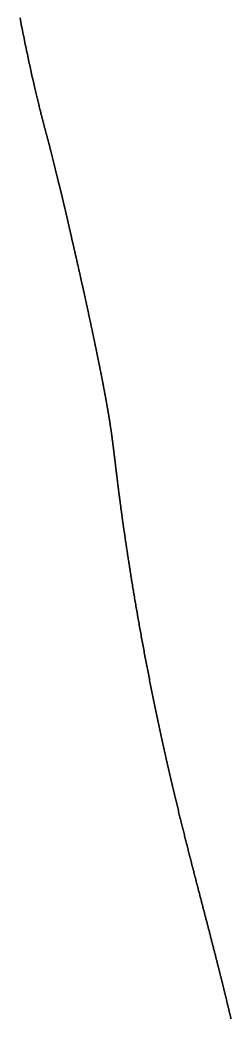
# Model space of a CAD drawing. Header units: inches. Extents: x 130170 to 284068, y 377793 to 804530.
# Drawn here: x 253578.4 to 253593.3, y 738624.7 to 738695.2 of the extents above; entities that cross this region are included whole.
import ezdxf

# ---------------------------------------------------------------- set-up
doc = ezdxf.new("R2010")
doc.units = ezdxf.units.IN
doc.header["$MEASUREMENT"] = 0
doc.layers.add('muni_il', color=7, linetype='Continuous')

msp = doc.modelspace()

# ---------------------------------------------------------------- linework, layer by layer
at = {"layer": 'muni_il'}
for points in [[(253578.412, 738695.325), (253578.441, 738695.175), (253578.47, 738695.027), (253578.499, 738694.879), (253578.528, 738694.731), (253578.557, 738694.585), (253578.586, 738694.439), (253578.615, 738694.295), (253578.644, 738694.151), (253578.673, 738694.008), (253578.701, 738693.865), (253578.73, 738693.724), (253578.759, 738693.584), (253578.787, 738693.445), (253578.816, 738693.307), (253578.844, 738693.17), (253578.872, 738693.034), (253578.901, 738692.9), (253578.929, 738692.766), (253578.957, 738692.634), (253578.985, 738692.503), (253579.012, 738692.373), (253579.04, 738692.244), (253579.067, 738692.117), (253579.095, 738691.991), (253579.122, 738691.866), (253579.149, 738691.743), (253579.176, 738691.621), (253579.202, 738691.5), (253579.229, 738691.381), (253579.255, 738691.263), (253579.281, 738691.147), (253579.307, 738691.032), (253579.333, 738690.918), (253579.358, 738690.806), (253579.383, 738690.696), (253579.408, 738690.587), (253579.433, 738690.48), (253579.457, 738690.374), (253579.482, 738690.269), (253579.506, 738690.167), (253579.53, 738690.065), (253579.553, 738689.966), (253579.576, 738689.867), (253579.599, 738689.771), (253579.622, 738689.676), (253579.644, 738689.582), (253579.666, 738689.491), (253579.688, 738689.4), (253579.71, 738689.312), (253579.731, 738689.224), (253579.752, 738689.139), (253579.772, 738689.055), (253579.793, 738688.972), (253579.813, 738688.892), (253579.832, 738688.812), (253579.852, 738688.734), (253579.871, 738688.658), (253579.89, 738688.583), (253579.908, 738688.51), (253579.926, 738688.438), (253579.944, 738688.368), (253579.962, 738688.299), (253579.979, 738688.232), (253579.996, 738688.166), (253580.013, 738688.101), (253580.029, 738688.038), (253580.045, 738687.976), (253580.061, 738687.915), (253580.076, 738687.856), (253580.091, 738687.798), (253580.106, 738687.741), (253580.121, 738687.686), (253580.135, 738687.632), (253580.149, 738687.579), (253580.163, 738687.527), (253580.176, 738687.476), (253580.189, 738687.426), (253580.202, 738687.378), (253580.215, 738687.33), (253580.227, 738687.284), (253580.24, 738687.238), (253580.252, 738687.193), (253580.263, 738687.149), (253580.275, 738687.107), (253580.286, 738687.065), (253580.297, 738687.023), (253580.308, 738686.983), (253580.319, 738686.943), (253580.329, 738686.904), (253580.34, 738686.865), (253580.35, 738686.827), (253580.36, 738686.79), (253580.37, 738686.753), (253580.379, 738686.717), (253580.389, 738686.681), (253580.398, 738686.645), (253580.408, 738686.61), (253580.417, 738686.575), (253580.426, 738686.541), (253580.435, 738686.507), (253580.444, 738686.473), (253580.453, 738686.439), (253580.462, 738686.405), (253580.471, 738686.371), (253580.48, 738686.338), (253580.488, 738686.304), (253580.497, 738686.27), (253580.506, 738686.237), (253580.514, 738686.203), (253580.523, 738686.169), (253580.532, 738686.135), (253580.541, 738686.101), (253580.549, 738686.066), (253580.558, 738686.031), (253580.567, 738685.996), (253580.576, 738685.96), (253580.585, 738685.925), (253580.594, 738685.888), (253580.604, 738685.852), (253580.613, 738685.814), (253580.622, 738685.777), (253580.632, 738685.739), (253580.641, 738685.7), (253580.651, 738685.661), (253580.661, 738685.621), (253580.671, 738685.58), (253580.681, 738685.54), (253580.691, 738685.498), (253580.702, 738685.456), (253580.712, 738685.413), (253580.723, 738685.37), (253580.734, 738685.326), (253580.745, 738685.281), (253580.756, 738685.236), (253580.767, 738685.19), (253580.778, 738685.143), (253580.79, 738685.096), (253580.801, 738685.048), (253580.813, 738685), (253580.825, 738684.952), (253580.837, 738684.903), (253580.849, 738684.854), (253580.861, 738684.804), (253580.873, 738684.754), (253580.886, 738684.704), (253580.898, 738684.653), (253580.91, 738684.603), (253580.923, 738684.553), (253580.935, 738684.503), (253580.947, 738684.453), (253580.959, 738684.404), (253580.971, 738684.355), (253580.983, 738684.307), (253580.994, 738684.26), (253581.005, 738684.214), (253581.017, 738684.169), (253581.027, 738684.126), (253581.037, 738684.084), (253581.047, 738684.045), (253581.056, 738684.007), (253581.065, 738683.973), (253581.29, 738683.08), (253581.319, 738682.96), (253581.333, 738682.901), (253581.347, 738682.842), (253581.361, 738682.783), (253581.374, 738682.724), (253581.389, 738682.664), (253581.402, 738682.604), (253581.417, 738682.544), (253581.431, 738682.483), (253581.445, 738682.422), (253581.459, 738682.361), (253581.474, 738682.299), (253581.489, 738682.236), (253581.503, 738682.173), (253581.518, 738682.109), (253581.533, 738682.045), (253581.548, 738681.981), (253581.563, 738681.916), (253581.578, 738681.85), (253581.593, 738681.784), (253581.608, 738681.718), (253581.624, 738681.651), (253581.639, 738681.584), (253581.655, 738681.516), (253581.67, 738681.449), (253581.686, 738681.381), (253581.702, 738681.312), (253581.717, 738681.244), (253581.733, 738681.176), (253581.749, 738681.107), (253581.765, 738681.038), (253581.78, 738680.969), (253581.796, 738680.9), (253581.812, 738680.831), (253581.828, 738680.762), (253581.844, 738680.694), (253581.859, 738680.625), (253581.875, 738680.556), (253581.891, 738680.487), (253581.906, 738680.419), (253581.922, 738680.35), (253581.938, 738680.282), (253581.953, 738680.214), (253581.969, 738680.146), (253581.984, 738680.078), (253582, 738680.011), (253582.015, 738679.944), (253582.03, 738679.877), (253582.046, 738679.81), (253582.061, 738679.743), (253582.076, 738679.677), (253582.091, 738679.611), (253582.106, 738679.545), (253582.121, 738679.479), (253582.136, 738679.414), (253582.151, 738679.349), (253582.165, 738679.285), (253582.18, 738679.22), (253582.195, 738679.156), (253582.209, 738679.092), (253582.224, 738679.029), (253582.238, 738678.965), (253582.252, 738678.902), (253582.267, 738678.84), (253582.281, 738678.777), (253582.295, 738678.715), (253582.309, 738678.653), (253582.323, 738678.591), (253582.337, 738678.53), (253582.351, 738678.469), (253582.365, 738678.408), (253582.379, 738678.347), (253582.392, 738678.287), (253582.406, 738678.226), (253582.419, 738678.166), (253582.433, 738678.107), (253582.446, 738678.047), (253582.46, 738677.988), (253582.473, 738677.928), (253582.487, 738677.87), (253582.5, 738677.811), (253582.513, 738677.752), (253582.526, 738677.694), (253582.539, 738677.636), (253582.552, 738677.578), (253582.565, 738677.52), (253582.578, 738677.462), (253582.591, 738677.404), (253582.604, 738677.347), (253582.617, 738677.29), (253582.63, 738677.233), (253582.643, 738677.176), (253582.655, 738677.119), (253582.668, 738677.062), (253582.681, 738677.006), (253582.693, 738676.949), (253582.706, 738676.893), (253582.719, 738676.837), (253582.731, 738676.781), (253582.743, 738676.724), (253582.756, 738676.669), (253582.768, 738676.613), (253582.781, 738676.557), (253582.793, 738676.502), (253582.805, 738676.446), (253582.818, 738676.391), (253582.83, 738676.336), (253582.842, 738676.28), (253582.854, 738676.225), (253582.866, 738676.17), (253582.879, 738676.116), (253582.891, 738676.061), (253582.903, 738676.006), (253582.915, 738675.951), (253582.927, 738675.897), (253582.939, 738675.842), (253582.951, 738675.788), (253582.963, 738675.734), (253582.974, 738675.68), (253582.986, 738675.626), (253582.998, 738675.571), (253583.01, 738675.518), (253583.022, 738675.464), (253583.033, 738675.41), (253583.045, 738675.356), (253583.057, 738675.303), (253583.069, 738675.249), (253583.08, 738675.196), (253583.092, 738675.143), (253583.103, 738675.089), (253583.115, 738675.036), (253583.126, 738674.983), (253583.138, 738674.93), (253583.149, 738674.877), (253583.161, 738674.825), (253583.172, 738674.772), (253583.184, 738674.719), (253583.195, 738674.667), (253583.206, 738674.615), (253583.218, 738674.562), (253583.229, 738674.51), (253583.24, 738674.458), (253583.251, 738674.406), (253583.262, 738674.354), (253583.273, 738674.303), (253583.285, 738674.251), (253583.296, 738674.199), (253583.306, 738674.148), (253583.317, 738674.096), (253583.328, 738674.045), (253583.339, 738673.994), (253583.35, 738673.943), (253583.361, 738673.892), (253583.372, 738673.841), (253583.383, 738673.791), (253583.394, 738673.74), (253583.404, 738673.69), (253583.415, 738673.639), (253583.426, 738673.589), (253583.436, 738673.539), (253583.447, 738673.489), (253583.458, 738673.439), (253583.468, 738673.389), (253583.479, 738673.339), (253583.489, 738673.29), (253583.5, 738673.24), (253583.51, 738673.191), (253583.52, 738673.142), (253583.531, 738673.092), (253583.541, 738673.044), (253583.551, 738672.995), (253583.561, 738672.946), (253583.572, 738672.897), (253583.582, 738672.849), (253583.592, 738672.8), (253583.602, 738672.752), (253583.612, 738672.704), (253583.622, 738672.656), (253583.632, 738672.608), (253583.642, 738672.56), (253583.652, 738672.512), (253583.662, 738672.465), (253583.672, 738672.417), (253583.682, 738672.37), (253583.691, 738672.323), (253583.701, 738672.276), (253583.711, 738672.229), (253583.721, 738672.182), (253583.73, 738672.135), (253583.74, 738672.089), (253583.749, 738672.042), (253583.759, 738671.996), (253583.769, 738671.95), (253583.778, 738671.903), (253583.787, 738671.857), (253583.797, 738671.811), (253583.806, 738671.766), (253583.816, 738671.72), (253583.825, 738671.674), (253583.834, 738671.629), (253583.843, 738671.584), (253583.853, 738671.539), (253583.862, 738671.494), (253583.871, 738671.449), (253583.88, 738671.404), (253583.889, 738671.359), (253583.898, 738671.315), (253583.907, 738671.27), (253583.916, 738671.226), (253583.925, 738671.182), (253583.934, 738671.138), (253583.943, 738671.094), (253583.952, 738671.05), (253583.96, 738671.006), (253583.969, 738670.963), (253583.978, 738670.919), (253583.987, 738670.876), (253583.995, 738670.832), (253584.004, 738670.789), (253584.013, 738670.746), (253584.021, 738670.704), (253584.03, 738670.661), (253584.038, 738670.618), (253584.047, 738670.576), (253584.055, 738670.533), (253584.063, 738670.491), (253584.072, 738670.449), (253584.08, 738670.407), (253584.088, 738670.365), (253584.097, 738670.323), (253584.105, 738670.281), (253584.113, 738670.24), (253584.121, 738670.198), (253584.129, 738670.157), (253584.137, 738670.116), (253584.145, 738670.075), (253584.153, 738670.034), (253584.161, 738669.993), (253584.169, 738669.953), (253584.177, 738669.912), (253584.185, 738669.872), (253584.193, 738669.831), (253584.201, 738669.791), (253584.209, 738669.751), (253584.216, 738669.711), (253584.224, 738669.671), (253584.232, 738669.631), (253584.239, 738669.592), (253584.247, 738669.552), (253584.255, 738669.513), (253584.262, 738669.474), (253584.27, 738669.435), (253584.277, 738669.396), (253584.285, 738669.357), (253584.292, 738669.318), (253584.299, 738669.279), (253584.307, 738669.241), (253584.314, 738669.203), (253584.321, 738669.164), (253584.328, 738669.126), (253584.336, 738669.088), (253584.343, 738669.05), (253584.35, 738669.012), (253584.357, 738668.975), (253584.364, 738668.937), (253584.371, 738668.9), (253584.378, 738668.862), (253584.385, 738668.825), (253584.392, 738668.788), (253584.399, 738668.751), (253584.406, 738668.714), (253584.412, 738668.678), (253584.419, 738668.641), (253584.426, 738668.604), (253584.433, 738668.568), (253584.439, 738668.532), (253584.446, 738668.496), (253584.453, 738668.459), (253584.459, 738668.424), (253584.466, 738668.388), (253584.472, 738668.352), (253584.479, 738668.316), (253584.485, 738668.281), (253584.492, 738668.245), (253584.498, 738668.21), (253584.504, 738668.175), (253584.51, 738668.14), (253584.517, 738668.105), (253584.523, 738668.07), (253584.529, 738668.035), (253584.535, 738668), (253584.542, 738667.966), (253584.548, 738667.931), (253584.554, 738667.897), (253584.56, 738667.862), (253584.566, 738667.828), (253584.572, 738667.794), (253584.578, 738667.76), (253584.583, 738667.726), (253584.589, 738667.692), (253584.595, 738667.658), (253584.601, 738667.624), (253584.607, 738667.591), (253584.613, 738667.557), (253584.618, 738667.523), (253584.624, 738667.49), (253584.63, 738667.457), (253584.635, 738667.423), (253584.641, 738667.39), (253584.646, 738667.357), (253584.652, 738667.324), (253584.657, 738667.291), (253584.663, 738667.258), (253584.668, 738667.225), (253584.674, 738667.192), (253584.679, 738667.159), (253584.685, 738667.126), (253584.69, 738667.093), (253584.695, 738667.06), (253584.701, 738667.028), (253584.706, 738666.995), (253584.711, 738666.962), (253584.716, 738666.93), (253584.722, 738666.897), (253584.727, 738666.864), (253584.732, 738666.832), (253584.737, 738666.799), (253584.742, 738666.767), (253584.747, 738666.734), (253584.752, 738666.701), (253584.757, 738666.669), (253584.762, 738666.636), (253584.767, 738666.604), (253584.772, 738666.571), (253584.777, 738666.538), (253584.782, 738666.506), (253584.787, 738666.473), (253584.792, 738666.441), (253584.797, 738666.408), (253584.801, 738666.375), (253584.806, 738666.342), (253584.811, 738666.309), (253584.816, 738666.277), (253584.821, 738666.244), (253584.826, 738666.211), (253584.83, 738666.177), (253584.835, 738666.144), (253584.84, 738666.111), (253584.845, 738666.078), (253584.849, 738666.044), (253584.854, 738666.011), (253584.859, 738665.977), (253584.863, 738665.944), (253584.868, 738665.91), (253584.873, 738665.876), (253584.877, 738665.842), (253584.882, 738665.808), (253584.887, 738665.774), (253584.891, 738665.739), (253584.896, 738665.705), (253584.901, 738665.67), (253584.905, 738665.635), (253584.91, 738665.6), (253584.915, 738665.565), (253584.919, 738665.53), (253584.924, 738665.495), (253584.929, 738665.459), (253584.933, 738665.423), (253584.938, 738665.387), (253584.943, 738665.351), (253584.947, 738665.315), (253584.952, 738665.278), (253584.957, 738665.241), (253584.962, 738665.205), (253584.966, 738665.167), (253584.971, 738665.13), (253584.976, 738665.092), (253584.981, 738665.054), (253584.985, 738665.016), (253584.99, 738664.978), (253584.995, 738664.939), (253585, 738664.9), (253585.005, 738664.861), (253585.01, 738664.822), (253585.014, 738664.782), (253585.02, 738664.742), (253585.024, 738664.702), (253585.029, 738664.661), (253585.035, 738664.62), (253585.04, 738664.579), (253585.045, 738664.538), (253585.05, 738664.496), (253585.055, 738664.454), (253585.06, 738664.411), (253585.065, 738664.368), (253585.07, 738664.325), (253585.076, 738664.282), (253585.081, 738664.238), (253585.086, 738664.193), (253585.092, 738664.149), (253585.097, 738664.104), (253585.103, 738664.058), (253585.108, 738664.013), (253585.114, 738663.966), (253585.12, 738663.92), (253585.125, 738663.873), (253585.131, 738663.825), (253585.137, 738663.778), (253585.143, 738663.73), (253585.148, 738663.681), (253585.154, 738663.632), (253585.16, 738663.582), (253585.166, 738663.532), (253585.172, 738663.482), (253585.179, 738663.431), (253585.185, 738663.38), (253585.191, 738663.328), (253585.197, 738663.276), (253585.204, 738663.223), (253585.21, 738663.17), (253585.217, 738663.116), (253585.224, 738663.062), (253585.23, 738663.007), (253585.237, 738662.952), (253585.244, 738662.897), (253585.251, 738662.84), (253585.258, 738662.784), (253585.265, 738662.727), (253585.272, 738662.669), (253585.279, 738662.611), (253585.286, 738662.552), (253585.294, 738662.493), (253585.301, 738662.433), (253585.309, 738662.372), (253585.317, 738662.312), (253585.324, 738662.25), (253585.332, 738662.188), (253585.34, 738662.126), (253585.348, 738662.062), (253585.356, 738661.999), (253585.364, 738661.934), (253585.372, 738661.87), (253585.381, 738661.804), (253585.389, 738661.739), (253585.398, 738661.672), (253585.406, 738661.605), (253585.415, 738661.537), (253585.424, 738661.469), (253585.433, 738661.4), (253585.442, 738661.331), (253585.451, 738661.261), (253585.46, 738661.19), (253585.47, 738661.119), (253585.479, 738661.048), (253585.489, 738660.975), (253585.499, 738660.902), (253585.508, 738660.829), (253585.518, 738660.755), (253585.528, 738660.68), (253585.538, 738660.605), (253585.549, 738660.529), (253585.559, 738660.453), (253585.569, 738660.376), (253585.58, 738660.298), (253585.591, 738660.22), (253585.601, 738660.141), (253585.612, 738660.061), (253585.623, 738659.981), (253585.635, 738659.901), (253585.646, 738659.82), (253585.657, 738659.738), (253585.669, 738659.656), (253585.68, 738659.573), (253585.692, 738659.489), (253585.704, 738659.405), (253585.716, 738659.32), (253585.728, 738659.235), (253585.74, 738659.149), (253585.753, 738659.063), (253585.765, 738658.976), (253585.778, 738658.888), (253585.791, 738658.8), (253585.803, 738658.712), (253585.816, 738658.622), (253585.829, 738658.533), (253585.843, 738658.442), (253585.856, 738658.351), (253585.87, 738658.26), (253585.883, 738658.168), (253585.897, 738658.075), (253585.911, 738657.982), (253585.925, 738657.889), (253585.939, 738657.795), (253585.953, 738657.7), (253585.968, 738657.605), (253585.982, 738657.509), (253585.997, 738657.413), (253586.011, 738657.316), (253586.026, 738657.219), (253586.041, 738657.121), (253586.057, 738657.023), (253586.072, 738656.925), (253586.087, 738656.825), (253586.103, 738656.726), (253586.118, 738656.626), (253586.134, 738656.525), (253586.15, 738656.424), (253586.166, 738656.323), (253586.182, 738656.221), (253586.198, 738656.119), (253586.215, 738656.016), (253586.231, 738655.913), (253586.248, 738655.809), (253586.265, 738655.705), (253586.281, 738655.601), (253586.298, 738655.496), (253586.315, 738655.391), (253586.333, 738655.285), (253586.35, 738655.179), (253586.368, 738655.073), (253586.385, 738654.966), (253586.403, 738654.859), (253586.421, 738654.752), (253586.439, 738654.644), (253586.457, 738654.536), (253586.475, 738654.427), (253586.493, 738654.319), (253586.511, 738654.21), (253586.53, 738654.1), (253586.548, 738653.99), (253586.567, 738653.881), (253586.586, 738653.77), (253586.605, 738653.66), (253586.624, 738653.549), (253586.643, 738653.438), (253586.662, 738653.327), (253586.682, 738653.215), (253586.701, 738653.103), (253586.721, 738652.991), (253586.74, 738652.879), (253586.76, 738652.767), (253586.78, 738652.654), (253586.8, 738652.541), (253586.82, 738652.428), (253586.84, 738652.315), (253586.86, 738652.202), (253586.881, 738652.088), (253586.901, 738651.974), (253586.922, 738651.86), (253586.942, 738651.747), (253586.963, 738651.632), (253586.984, 738651.518), (253587.004, 738651.404), (253587.026, 738651.289), (253587.047, 738651.175), (253587.068, 738651.06), (253587.089, 738650.945), (253587.11, 738650.83), (253587.131, 738650.715), (253587.153, 738650.6), (253587.174, 738650.485), (253587.196, 738650.37), (253587.218, 738650.255), (253587.239, 738650.14), (253587.261, 738650.025), (253587.283, 738649.91), (253587.305, 738649.795), (253587.327, 738649.679), (253587.349, 738649.564), (253587.371, 738649.449), (253587.393, 738649.334), (253587.415, 738649.218), (253587.438, 738649.103), (253587.46, 738648.988), (253587.482, 738648.873), (253587.505, 738648.758), (253587.527, 738648.644), (253587.55, 738648.529), (253587.572, 738648.414), (253587.595, 738648.299), (253587.618, 738648.185), (253587.641, 738648.07), (253587.664, 738647.956), (253587.686, 738647.841), (253587.709, 738647.727), (253587.732, 738647.613), (253587.755, 738647.499), (253587.778, 738647.386), (253587.801, 738647.272), (253587.824, 738647.158), (253587.847, 738647.045), (253587.871, 738646.932), (253587.894, 738646.819), (253587.917, 738646.706), (253587.94, 738646.593), (253587.963, 738646.481), (253587.987, 738646.368), (253588.01, 738646.256), (253588.033, 738646.144), (253588.057, 738646.032), (253588.08, 738645.921), (253588.104, 738645.809), (253588.127, 738645.698), (253588.15, 738645.587), (253588.174, 738645.477), (253588.197, 738645.366), (253588.221, 738645.256), (253588.244, 738645.146), (253588.268, 738645.036), (253588.291, 738644.926), (253588.315, 738644.817), (253588.338, 738644.708), (253588.362, 738644.599), (253588.385, 738644.49), (253588.409, 738644.382), (253588.433, 738644.274), (253588.456, 738644.166), (253588.48, 738644.059), (253588.503, 738643.952), (253588.527, 738643.845), (253588.55, 738643.738), (253588.574, 738643.631), (253588.597, 738643.525), (253588.621, 738643.419), (253588.644, 738643.314), (253588.668, 738643.208), (253588.691, 738643.103), (253588.715, 738642.999), (253588.739, 738642.894), (253588.762, 738642.79), (253588.785, 738642.686), (253588.809, 738642.583), (253588.832, 738642.48), (253588.856, 738642.377), (253588.879, 738642.274), (253588.903, 738642.172), (253588.926, 738642.07), (253588.949, 738641.968), (253588.973, 738641.866), (253588.996, 738641.765), (253589.019, 738641.665), (253589.043, 738641.564), (253589.066, 738641.464), (253589.089, 738641.364), (253589.112, 738641.264), (253589.135, 738641.165), (253589.159, 738641.066), (253589.182, 738640.968), (253589.205, 738640.869), (253589.228, 738640.771), (253589.251, 738640.674), (253589.274, 738640.576), (253589.297, 738640.479), (253589.32, 738640.382), (253589.343, 738640.286), (253589.366, 738640.19), (253589.389, 738640.094), (253589.412, 738639.999), (253589.435, 738639.903), (253589.457, 738639.808), (253589.48, 738639.714), (253589.503, 738639.62), (253589.526, 738639.526), (253589.548, 738639.432), (253589.571, 738639.339), (253589.593, 738639.246), (253589.616, 738639.153), (253589.639, 738639.06), (253589.661, 738638.968), (253589.684, 738638.876), (253589.706, 738638.785), (253589.728, 738638.693), (253589.751, 738638.603), (253589.773, 738638.512), (253589.795, 738638.421), (253589.817, 738638.331), (253589.84, 738638.241), (253589.862, 738638.152), (253589.884, 738638.063), (253589.906, 738637.974), (253589.928, 738637.885), (253589.95, 738637.797), (253589.972, 738637.709), (253589.994, 738637.621), (253590.016, 738637.533), (253590.038, 738637.446), (253590.059, 738637.359), (253590.081, 738637.272), (253590.103, 738637.186), (253590.125, 738637.1), (253590.146, 738637.014), (253590.168, 738636.928), (253590.189, 738636.843), (253590.211, 738636.758), (253590.232, 738636.673), (253590.254, 738636.588), (253590.275, 738636.504), (253590.297, 738636.42), (253590.318, 738636.336), (253590.339, 738636.252), (253590.36, 738636.169), (253590.382, 738636.086), (253590.403, 738636.003), (253590.424, 738635.92), (253590.445, 738635.838), (253590.466, 738635.756), (253590.487, 738635.674), (253590.508, 738635.592), (253590.529, 738635.51), (253590.549, 738635.429), (253590.57, 738635.348), (253590.591, 738635.267), (253590.612, 738635.187), (253590.632, 738635.106), (253590.653, 738635.026), (253590.674, 738634.946), (253590.694, 738634.867), (253590.715, 738634.787), (253590.735, 738634.708), (253590.755, 738634.629), (253590.776, 738634.55), (253590.796, 738634.471), (253590.816, 738634.393), (253590.837, 738634.315), (253590.857, 738634.237), (253590.877, 738634.159), (253590.897, 738634.081), (253590.917, 738634.004), (253590.937, 738633.926), (253590.957, 738633.849), (253590.977, 738633.772), (253590.997, 738633.695), (253591.017, 738633.619), (253591.037, 738633.543), (253591.056, 738633.467), (253591.076, 738633.39), (253591.096, 738633.315), (253591.115, 738633.239), (253591.135, 738633.164), (253591.155, 738633.088), (253591.174, 738633.013), (253591.194, 738632.938), (253591.213, 738632.864), (253591.232, 738632.789), (253591.252, 738632.715), (253591.271, 738632.64), (253591.29, 738632.566), (253591.309, 738632.492), (253591.329, 738632.419), (253591.348, 738632.345), (253591.367, 738632.272), (253591.386, 738632.198), (253591.405, 738632.125), (253591.424, 738632.052), (253591.443, 738631.979), (253591.462, 738631.907), (253591.48, 738631.834), (253591.499, 738631.762), (253591.518, 738631.69), (253591.536, 738631.617), (253591.555, 738631.545), (253591.574, 738631.474), (253591.592, 738631.402), (253591.611, 738631.331), (253591.629, 738631.259), (253591.648, 738631.188), (253591.666, 738631.117), (253591.684, 738631.046), (253591.703, 738630.975), (253591.721, 738630.905), (253591.739, 738630.834), (253591.757, 738630.764), (253591.775, 738630.694), (253591.794, 738630.624), (253591.811, 738630.554), (253591.829, 738630.484), (253591.848, 738630.414), (253591.865, 738630.345), (253591.883, 738630.275), (253591.901, 738630.206), (253591.919, 738630.137), (253591.937, 738630.068), (253591.954, 738629.999), (253591.972, 738629.93), (253591.99, 738629.861), (253592.007, 738629.793), (253592.025, 738629.724), (253592.042, 738629.656), (253592.06, 738629.588), (253592.077, 738629.52), (253592.094, 738629.452), (253592.112, 738629.384), (253592.129, 738629.316), (253592.146, 738629.249), (253592.163, 738629.181), (253592.18, 738629.114), (253592.197, 738629.047), (253592.215, 738628.98), (253592.231, 738628.913), (253592.248, 738628.846), (253592.265, 738628.779), (253592.282, 738628.712), (253592.299, 738628.646), (253592.316, 738628.579), (253592.333, 738628.513), (253592.349, 738628.447), (253592.366, 738628.381), (253592.383, 738628.315), (253592.399, 738628.249), (253592.416, 738628.183), (253592.432, 738628.117), (253592.449, 738628.052), (253592.465, 738627.986), (253592.481, 738627.921), (253592.498, 738627.856), (253592.514, 738627.791), (253592.53, 738627.726), (253592.547, 738627.661), (253592.563, 738627.596), (253592.579, 738627.531), (253592.595, 738627.466), (253592.611, 738627.402), (253592.627, 738627.337), (253592.643, 738627.273), (253592.659, 738627.208), (253592.675, 738627.144), (253592.691, 738627.08), (253592.706, 738627.016), (253592.722, 738626.952), (253592.738, 738626.888), (253592.754, 738626.824), (253592.769, 738626.76), (253592.785, 738626.697), (253592.8, 738626.633), (253592.816, 738626.57), (253592.832, 738626.506), (253592.847, 738626.443), (253592.862, 738626.38), (253592.878, 738626.316), (253592.893, 738626.253), (253592.908, 738626.19), (253592.924, 738626.127), (253592.939, 738626.064), (253592.954, 738626.001), (253592.969, 738625.938), (253592.985, 738625.875), (253593, 738625.813), (253593.015, 738625.75), (253593.03, 738625.687), (253593.045, 738625.625), (253593.06, 738625.562), (253593.075, 738625.5), (253593.09, 738625.437), (253593.105, 738625.375), (253593.12, 738625.312), (253593.135, 738625.25), (253593.15, 738625.188), (253593.164, 738625.125), (253593.179, 738625.063), (253593.194, 738625.001), (253593.209, 738624.938), (253593.223, 738624.876), (253593.238, 738624.814), (253593.253, 738624.752), (253593.267, 738624.69), (253593.282, 738624.628)], [(253593.282, 738624.628), (253593.267, 738624.69), (253593.253, 738624.752), (253593.238, 738624.814), (253593.223, 738624.876), (253593.209, 738624.938), (253593.194, 738625.001), (253593.179, 738625.063), (253593.164, 738625.125), (253593.15, 738625.188), (253593.135, 738625.25), (253593.12, 738625.312), (253593.105, 738625.375), (253593.09, 738625.437), (253593.075, 738625.5), (253593.06, 738625.562), (253593.045, 738625.625), (253593.03, 738625.687), (253593.015, 738625.75), (253593, 738625.813), (253592.985, 738625.875), (253592.969, 738625.938), (253592.954, 738626.001), (253592.939, 738626.064), (253592.924, 738626.127), (253592.908, 738626.19), (253592.893, 738626.253), (253592.878, 738626.316), (253592.862, 738626.38), (253592.847, 738626.443), (253592.832, 738626.506), (253592.816, 738626.57), (253592.8, 738626.633), (253592.785, 738626.697), (253592.769, 738626.76), (253592.754, 738626.824), (253592.738, 738626.888), (253592.722, 738626.952), (253592.706, 738627.016), (253592.691, 738627.08), (253592.675, 738627.144), (253592.659, 738627.208), (253592.643, 738627.273), (253592.627, 738627.337), (253592.611, 738627.402), (253592.595, 738627.466), (253592.579, 738627.531), (253592.563, 738627.596), (253592.547, 738627.661), (253592.53, 738627.726), (253592.514, 738627.791), (253592.498, 738627.856), (253592.481, 738627.921), (253592.465, 738627.986), (253592.449, 738628.052), (253592.432, 738628.117), (253592.416, 738628.183), (253592.399, 738628.249), (253592.383, 738628.315), (253592.366, 738628.381), (253592.349, 738628.447), (253592.333, 738628.513), (253592.316, 738628.579), (253592.299, 738628.646), (253592.282, 738628.712), (253592.265, 738628.779), (253592.248, 738628.846), (253592.231, 738628.913), (253592.215, 738628.98), (253592.197, 738629.047), (253592.18, 738629.114), (253592.163, 738629.181), (253592.146, 738629.249), (253592.129, 738629.316), (253592.112, 738629.384), (253592.094, 738629.452), (253592.077, 738629.52), (253592.06, 738629.588), (253592.042, 738629.656), (253592.025, 738629.724), (253592.007, 738629.793), (253591.99, 738629.861), (253591.972, 738629.93), (253591.954, 738629.999), (253591.937, 738630.068), (253591.919, 738630.137), (253591.901, 738630.206), (253591.883, 738630.275), (253591.865, 738630.345), (253591.848, 738630.414), (253591.829, 738630.484), (253591.811, 738630.554), (253591.794, 738630.624), (253591.775, 738630.694), (253591.757, 738630.764), (253591.739, 738630.834), (253591.721, 738630.905), (253591.703, 738630.975), (253591.684, 738631.046), (253591.666, 738631.117), (253591.648, 738631.188), (253591.629, 738631.259), (253591.611, 738631.331), (253591.592, 738631.402), (253591.574, 738631.474), (253591.555, 738631.545), (253591.536, 738631.617), (253591.518, 738631.69), (253591.499, 738631.762), (253591.48, 738631.834), (253591.462, 738631.907), (253591.443, 738631.979), (253591.424, 738632.052), (253591.405, 738632.125), (253591.386, 738632.198), (253591.367, 738632.272), (253591.348, 738632.345), (253591.329, 738632.419), (253591.309, 738632.492), (253591.29, 738632.566), (253591.271, 738632.64), (253591.252, 738632.715), (253591.232, 738632.789), (253591.213, 738632.864), (253591.194, 738632.938), (253591.174, 738633.013), (253591.155, 738633.088), (253591.135, 738633.164), (253591.115, 738633.239), (253591.096, 738633.315), (253591.076, 738633.39), (253591.056, 738633.467), (253591.037, 738633.543), (253591.017, 738633.619), (253590.997, 738633.695), (253590.977, 738633.772), (253590.957, 738633.849), (253590.937, 738633.926), (253590.917, 738634.004), (253590.897, 738634.081), (253590.877, 738634.159), (253590.857, 738634.237), (253590.837, 738634.315), (253590.816, 738634.393), (253590.796, 738634.471), (253590.776, 738634.55), (253590.755, 738634.629), (253590.735, 738634.708), (253590.715, 738634.787), (253590.694, 738634.867), (253590.674, 738634.946), (253590.653, 738635.026), (253590.632, 738635.106), (253590.612, 738635.187), (253590.591, 738635.267), (253590.57, 738635.348), (253590.549, 738635.429), (253590.529, 738635.51), (253590.508, 738635.592), (253590.487, 738635.674), (253590.466, 738635.756), (253590.445, 738635.838), (253590.424, 738635.92), (253590.403, 738636.003), (253590.382, 738636.086), (253590.36, 738636.169), (253590.339, 738636.252), (253590.318, 738636.336), (253590.297, 738636.42), (253590.275, 738636.504), (253590.254, 738636.588), (253590.232, 738636.673), (253590.211, 738636.758), (253590.189, 738636.843), (253590.168, 738636.928), (253590.146, 738637.014), (253590.125, 738637.1), (253590.103, 738637.186), (253590.081, 738637.272), (253590.059, 738637.359), (253590.038, 738637.446), (253590.016, 738637.533), (253589.994, 738637.621), (253589.972, 738637.709), (253589.95, 738637.797), (253589.928, 738637.885), (253589.906, 738637.974), (253589.884, 738638.063), (253589.862, 738638.152), (253589.84, 738638.241), (253589.817, 738638.331), (253589.795, 738638.421), (253589.773, 738638.512), (253589.751, 738638.603), (253589.728, 738638.693), (253589.706, 738638.785), (253589.684, 738638.876), (253589.661, 738638.968), (253589.639, 738639.06), (253589.616, 738639.153), (253589.593, 738639.246), (253589.571, 738639.339), (253589.548, 738639.432), (253589.526, 738639.526), (253589.503, 738639.62), (253589.48, 738639.714), (253589.457, 738639.808), (253589.435, 738639.903), (253589.412, 738639.999), (253589.389, 738640.094), (253589.366, 738640.19), (253589.343, 738640.286), (253589.32, 738640.382), (253589.297, 738640.479), (253589.274, 738640.576), (253589.251, 738640.674), (253589.228, 738640.771), (253589.205, 738640.869), (253589.182, 738640.968), (253589.159, 738641.066), (253589.135, 738641.165), (253589.112, 738641.264), (253589.089, 738641.364), (253589.066, 738641.464), (253589.043, 738641.564), (253589.019, 738641.665), (253588.996, 738641.765), (253588.973, 738641.866), (253588.949, 738641.968), (253588.926, 738642.07), (253588.903, 738642.172), (253588.879, 738642.274), (253588.856, 738642.377), (253588.832, 738642.48), (253588.809, 738642.583), (253588.785, 738642.686), (253588.762, 738642.79), (253588.739, 738642.894), (253588.715, 738642.999), (253588.691, 738643.103), (253588.668, 738643.208), (253588.644, 738643.314), (253588.621, 738643.419), (253588.597, 738643.525), (253588.574, 738643.631), (253588.55, 738643.738), (253588.527, 738643.845), (253588.503, 738643.952), (253588.48, 738644.059), (253588.456, 738644.166), (253588.433, 738644.274), (253588.409, 738644.382), (253588.385, 738644.49), (253588.362, 738644.599), (253588.338, 738644.708), (253588.315, 738644.817), (253588.291, 738644.926), (253588.268, 738645.036), (253588.244, 738645.146), (253588.221, 738645.256), (253588.197, 738645.366), (253588.174, 738645.477), (253588.15, 738645.587), (253588.127, 738645.698), (253588.104, 738645.809), (253588.08, 738645.921), (253588.057, 738646.032), (253588.033, 738646.144), (253588.01, 738646.256), (253587.987, 738646.368), (253587.963, 738646.481), (253587.94, 738646.593), (253587.917, 738646.706), (253587.894, 738646.819), (253587.871, 738646.932), (253587.847, 738647.045), (253587.824, 738647.158), (253587.801, 738647.272), (253587.778, 738647.386), (253587.755, 738647.499), (253587.732, 738647.613), (253587.709, 738647.727), (253587.686, 738647.841), (253587.664, 738647.956), (253587.641, 738648.07), (253587.618, 738648.185), (253587.595, 738648.299), (253587.572, 738648.414), (253587.55, 738648.529), (253587.527, 738648.644), (253587.505, 738648.758), (253587.482, 738648.873), (253587.46, 738648.988), (253587.438, 738649.103), (253587.415, 738649.218), (253587.393, 738649.334), (253587.371, 738649.449), (253587.349, 738649.564), (253587.327, 738649.679), (253587.305, 738649.795), (253587.283, 738649.91), (253587.261, 738650.025), (253587.239, 738650.14), (253587.218, 738650.255), (253587.196, 738650.37), (253587.174, 738650.485), (253587.153, 738650.6), (253587.131, 738650.715), (253587.11, 738650.83), (253587.089, 738650.945), (253587.068, 738651.06), (253587.047, 738651.175), (253587.026, 738651.289), (253587.004, 738651.404), (253586.984, 738651.518), (253586.963, 738651.632), (253586.942, 738651.747), (253586.922, 738651.86), (253586.901, 738651.974), (253586.881, 738652.088), (253586.86, 738652.202), (253586.84, 738652.315), (253586.82, 738652.428), (253586.8, 738652.541), (253586.78, 738652.654), (253586.76, 738652.767), (253586.74, 738652.879), (253586.721, 738652.991), (253586.701, 738653.103), (253586.682, 738653.215), (253586.662, 738653.327), (253586.643, 738653.438), (253586.624, 738653.549), (253586.605, 738653.66), (253586.586, 738653.77), (253586.567, 738653.881), (253586.548, 738653.99), (253586.53, 738654.1), (253586.511, 738654.21), (253586.493, 738654.319), (253586.475, 738654.427), (253586.457, 738654.536), (253586.439, 738654.644), (253586.421, 738654.752), (253586.403, 738654.859), (253586.385, 738654.966), (253586.368, 738655.073), (253586.35, 738655.179), (253586.333, 738655.285), (253586.315, 738655.391), (253586.298, 738655.496), (253586.281, 738655.601), (253586.265, 738655.705), (253586.248, 738655.809), (253586.231, 738655.913), (253586.215, 738656.016), (253586.198, 738656.119), (253586.182, 738656.221), (253586.166, 738656.323), (253586.15, 738656.424), (253586.134, 738656.525), (253586.118, 738656.626), (253586.103, 738656.726), (253586.087, 738656.825), (253586.072, 738656.925), (253586.057, 738657.023), (253586.041, 738657.121), (253586.026, 738657.219), (253586.011, 738657.316), (253585.997, 738657.413), (253585.982, 738657.509), (253585.968, 738657.605), (253585.953, 738657.7), (253585.939, 738657.795), (253585.925, 738657.889), (253585.911, 738657.982), (253585.897, 738658.075), (253585.883, 738658.168), (253585.87, 738658.26), (253585.856, 738658.351), (253585.843, 738658.442), (253585.829, 738658.533), (253585.816, 738658.622), (253585.803, 738658.712), (253585.791, 738658.8), (253585.778, 738658.888), (253585.765, 738658.976), (253585.753, 738659.063), (253585.74, 738659.149), (253585.728, 738659.235), (253585.716, 738659.32), (253585.704, 738659.405), (253585.692, 738659.489), (253585.68, 738659.573), (253585.669, 738659.656), (253585.657, 738659.738), (253585.646, 738659.82), (253585.635, 738659.901), (253585.623, 738659.981), (253585.612, 738660.061), (253585.601, 738660.141), (253585.591, 738660.22), (253585.58, 738660.298), (253585.569, 738660.376), (253585.559, 738660.453), (253585.549, 738660.529), (253585.538, 738660.605), (253585.528, 738660.68), (253585.518, 738660.755), (253585.508, 738660.829), (253585.499, 738660.902), (253585.489, 738660.975), (253585.479, 738661.048), (253585.47, 738661.119), (253585.46, 738661.19), (253585.451, 738661.261), (253585.442, 738661.331), (253585.433, 738661.4), (253585.424, 738661.469), (253585.415, 738661.537), (253585.406, 738661.605), (253585.398, 738661.672), (253585.389, 738661.739), (253585.381, 738661.804), (253585.372, 738661.87), (253585.364, 738661.934), (253585.356, 738661.999), (253585.348, 738662.062), (253585.34, 738662.126), (253585.332, 738662.188), (253585.324, 738662.25), (253585.317, 738662.312), (253585.309, 738662.372), (253585.301, 738662.433), (253585.294, 738662.493), (253585.286, 738662.552), (253585.279, 738662.611), (253585.272, 738662.669), (253585.265, 738662.727), (253585.258, 738662.784), (253585.251, 738662.84), (253585.244, 738662.897), (253585.237, 738662.952), (253585.23, 738663.007), (253585.224, 738663.062), (253585.217, 738663.116), (253585.21, 738663.17), (253585.204, 738663.223), (253585.197, 738663.276), (253585.191, 738663.328), (253585.185, 738663.38), (253585.179, 738663.431), (253585.172, 738663.482), (253585.166, 738663.532), (253585.16, 738663.582), (253585.154, 738663.632), (253585.148, 738663.681), (253585.143, 738663.73), (253585.137, 738663.778), (253585.131, 738663.825), (253585.125, 738663.873), (253585.12, 738663.92), (253585.114, 738663.966), (253585.108, 738664.013), (253585.103, 738664.058), (253585.097, 738664.104), (253585.092, 738664.149), (253585.086, 738664.193), (253585.081, 738664.238), (253585.076, 738664.282), (253585.07, 738664.325), (253585.065, 738664.368), (253585.06, 738664.411), (253585.055, 738664.454), (253585.05, 738664.496), (253585.045, 738664.538), (253585.04, 738664.579), (253585.035, 738664.62), (253585.029, 738664.661), (253585.024, 738664.702), (253585.02, 738664.742), (253585.014, 738664.782), (253585.01, 738664.822), (253585.005, 738664.861), (253585, 738664.9), (253584.995, 738664.939), (253584.99, 738664.978), (253584.985, 738665.016), (253584.981, 738665.054), (253584.976, 738665.092), (253584.971, 738665.13), (253584.966, 738665.167), (253584.962, 738665.205), (253584.957, 738665.241), (253584.952, 738665.278), (253584.947, 738665.315), (253584.943, 738665.351), (253584.938, 738665.387), (253584.933, 738665.423), (253584.929, 738665.459), (253584.924, 738665.495), (253584.919, 738665.53), (253584.915, 738665.565), (253584.91, 738665.6), (253584.905, 738665.635), (253584.901, 738665.67), (253584.896, 738665.705), (253584.891, 738665.739), (253584.887, 738665.774), (253584.882, 738665.808), (253584.877, 738665.842), (253584.873, 738665.876), (253584.868, 738665.91), (253584.863, 738665.944), (253584.859, 738665.977), (253584.854, 738666.011), (253584.849, 738666.044), (253584.845, 738666.078), (253584.84, 738666.111), (253584.835, 738666.144), (253584.83, 738666.177), (253584.826, 738666.211), (253584.821, 738666.244), (253584.816, 738666.277), (253584.811, 738666.309), (253584.806, 738666.342), (253584.801, 738666.375), (253584.797, 738666.408), (253584.792, 738666.441), (253584.787, 738666.473), (253584.782, 738666.506), (253584.777, 738666.538), (253584.772, 738666.571), (253584.767, 738666.604), (253584.762, 738666.636), (253584.757, 738666.669), (253584.752, 738666.701), (253584.747, 738666.734), (253584.742, 738666.767), (253584.737, 738666.799), (253584.732, 738666.832), (253584.727, 738666.864), (253584.722, 738666.897), (253584.716, 738666.93), (253584.711, 738666.962), (253584.706, 738666.995), (253584.701, 738667.028), (253584.695, 738667.06), (253584.69, 738667.093), (253584.685, 738667.126), (253584.679, 738667.159), (253584.674, 738667.192), (253584.668, 738667.225), (253584.663, 738667.258), (253584.657, 738667.291), (253584.652, 738667.324), (253584.646, 738667.357), (253584.641, 738667.39), (253584.635, 738667.423), (253584.63, 738667.457), (253584.624, 738667.49), (253584.618, 738667.523), (253584.613, 738667.557), (253584.607, 738667.591), (253584.601, 738667.624), (253584.595, 738667.658), (253584.589, 738667.692), (253584.583, 738667.726), (253584.578, 738667.76), (253584.572, 738667.794), (253584.566, 738667.828), (253584.56, 738667.862), (253584.554, 738667.897), (253584.548, 738667.931), (253584.542, 738667.966), (253584.535, 738668), (253584.529, 738668.035), (253584.523, 738668.07), (253584.517, 738668.105), (253584.51, 738668.14), (253584.504, 738668.175), (253584.498, 738668.21), (253584.492, 738668.245), (253584.485, 738668.281), (253584.479, 738668.316), (253584.472, 738668.352), (253584.466, 738668.388), (253584.459, 738668.424), (253584.453, 738668.459), (253584.446, 738668.496), (253584.439, 738668.532), (253584.433, 738668.568), (253584.426, 738668.604), (253584.419, 738668.641), (253584.412, 738668.678), (253584.406, 738668.714), (253584.399, 738668.751), (253584.392, 738668.788), (253584.385, 738668.825), (253584.378, 738668.862), (253584.371, 738668.9), (253584.364, 738668.937), (253584.357, 738668.975), (253584.35, 738669.012), (253584.343, 738669.05), (253584.336, 738669.088), (253584.328, 738669.126), (253584.321, 738669.164), (253584.314, 738669.203), (253584.307, 738669.241), (253584.299, 738669.279), (253584.292, 738669.318), (253584.285, 738669.357), (253584.277, 738669.396), (253584.27, 738669.435), (253584.262, 738669.474), (253584.255, 738669.513), (253584.247, 738669.552), (253584.239, 738669.592), (253584.232, 738669.631), (253584.224, 738669.671), (253584.216, 738669.711), (253584.209, 738669.751), (253584.201, 738669.791), (253584.193, 738669.831), (253584.185, 738669.872), (253584.177, 738669.912), (253584.169, 738669.953), (253584.161, 738669.993), (253584.153, 738670.034), (253584.145, 738670.075), (253584.137, 738670.116), (253584.129, 738670.157), (253584.121, 738670.198), (253584.113, 738670.24), (253584.105, 738670.281), (253584.097, 738670.323), (253584.088, 738670.365), (253584.08, 738670.407), (253584.072, 738670.449), (253584.063, 738670.491), (253584.055, 738670.533), (253584.047, 738670.576), (253584.038, 738670.618), (253584.03, 738670.661), (253584.021, 738670.704), (253584.013, 738670.746), (253584.004, 738670.789), (253583.995, 738670.832), (253583.987, 738670.876), (253583.978, 738670.919), (253583.969, 738670.963), (253583.96, 738671.006), (253583.952, 738671.05), (253583.943, 738671.094), (253583.934, 738671.138), (253583.925, 738671.182), (253583.916, 738671.226), (253583.907, 738671.27), (253583.898, 738671.315), (253583.889, 738671.359), (253583.88, 738671.404), (253583.871, 738671.449), (253583.862, 738671.494), (253583.853, 738671.539), (253583.843, 738671.584), (253583.834, 738671.629), (253583.825, 738671.674), (253583.816, 738671.72), (253583.806, 738671.766), (253583.797, 738671.811), (253583.787, 738671.857), (253583.778, 738671.903), (253583.769, 738671.95), (253583.759, 738671.996), (253583.749, 738672.042), (253583.74, 738672.089), (253583.73, 738672.135), (253583.721, 738672.182), (253583.711, 738672.229), (253583.701, 738672.276), (253583.691, 738672.323), (253583.682, 738672.37), (253583.672, 738672.417), (253583.662, 738672.465), (253583.652, 738672.512), (253583.642, 738672.56), (253583.632, 738672.608), (253583.622, 738672.656), (253583.612, 738672.704), (253583.602, 738672.752), (253583.592, 738672.8), (253583.582, 738672.849), (253583.572, 738672.897), (253583.561, 738672.946), (253583.551, 738672.995), (253583.541, 738673.044), (253583.531, 738673.092), (253583.52, 738673.142), (253583.51, 738673.191), (253583.5, 738673.24), (253583.489, 738673.29), (253583.479, 738673.339), (253583.468, 738673.389), (253583.458, 738673.439), (253583.447, 738673.489), (253583.436, 738673.539), (253583.426, 738673.589), (253583.415, 738673.639), (253583.404, 738673.69), (253583.394, 738673.74), (253583.383, 738673.791), (253583.372, 738673.841), (253583.361, 738673.892), (253583.35, 738673.943), (253583.339, 738673.994), (253583.328, 738674.045), (253583.317, 738674.096), (253583.306, 738674.148), (253583.296, 738674.199), (253583.285, 738674.251), (253583.273, 738674.303), (253583.262, 738674.354), (253583.251, 738674.406), (253583.24, 738674.458), (253583.229, 738674.51), (253583.218, 738674.562), (253583.206, 738674.615), (253583.195, 738674.667), (253583.184, 738674.719), (253583.172, 738674.772), (253583.161, 738674.825), (253583.149, 738674.877), (253583.138, 738674.93), (253583.126, 738674.983), (253583.115, 738675.036), (253583.103, 738675.089), (253583.092, 738675.143), (253583.08, 738675.196), (253583.069, 738675.249), (253583.057, 738675.303), (253583.045, 738675.356), (253583.033, 738675.41), (253583.022, 738675.464), (253583.01, 738675.518), (253582.998, 738675.571), (253582.986, 738675.626), (253582.974, 738675.68), (253582.963, 738675.734), (253582.951, 738675.788), (253582.939, 738675.842), (253582.927, 738675.897), (253582.915, 738675.951), (253582.903, 738676.006), (253582.891, 738676.061), (253582.879, 738676.116), (253582.866, 738676.17), (253582.854, 738676.225), (253582.842, 738676.28), (253582.83, 738676.336), (253582.818, 738676.391), (253582.805, 738676.446), (253582.793, 738676.502), (253582.781, 738676.557), (253582.768, 738676.613), (253582.756, 738676.669), (253582.743, 738676.724), (253582.731, 738676.781), (253582.719, 738676.837), (253582.706, 738676.893), (253582.693, 738676.949), (253582.681, 738677.006), (253582.668, 738677.062), (253582.655, 738677.119), (253582.643, 738677.176), (253582.63, 738677.233), (253582.617, 738677.29), (253582.604, 738677.347), (253582.591, 738677.404), (253582.578, 738677.462), (253582.565, 738677.52), (253582.552, 738677.578), (253582.539, 738677.636), (253582.526, 738677.694), (253582.513, 738677.752), (253582.5, 738677.811), (253582.487, 738677.87), (253582.473, 738677.928), (253582.46, 738677.988), (253582.446, 738678.047), (253582.433, 738678.107), (253582.419, 738678.166), (253582.406, 738678.226), (253582.392, 738678.287), (253582.379, 738678.347), (253582.365, 738678.408), (253582.351, 738678.469), (253582.337, 738678.53), (253582.323, 738678.591), (253582.309, 738678.653), (253582.295, 738678.715), (253582.281, 738678.777), (253582.267, 738678.84), (253582.252, 738678.902), (253582.238, 738678.965), (253582.224, 738679.029), (253582.209, 738679.092), (253582.195, 738679.156), (253582.18, 738679.22), (253582.165, 738679.285), (253582.151, 738679.349), (253582.136, 738679.414), (253582.121, 738679.479), (253582.106, 738679.545), (253582.091, 738679.611), (253582.076, 738679.677), (253582.061, 738679.743), (253582.046, 738679.81), (253582.03, 738679.877), (253582.015, 738679.944), (253582, 738680.011), (253581.984, 738680.078), (253581.969, 738680.146), (253581.953, 738680.214), (253581.938, 738680.282), (253581.922, 738680.35), (253581.906, 738680.419), (253581.891, 738680.487), (253581.875, 738680.556), (253581.859, 738680.625), (253581.844, 738680.694), (253581.828, 738680.762), (253581.812, 738680.831), (253581.796, 738680.9), (253581.78, 738680.969), (253581.765, 738681.038), (253581.749, 738681.107), (253581.733, 738681.176), (253581.717, 738681.244), (253581.702, 738681.312), (253581.686, 738681.381), (253581.67, 738681.449), (253581.655, 738681.516), (253581.639, 738681.584), (253581.624, 738681.651), (253581.608, 738681.718), (253581.593, 738681.784), (253581.578, 738681.85), (253581.563, 738681.916), (253581.548, 738681.981), (253581.533, 738682.045), (253581.518, 738682.109), (253581.503, 738682.173), (253581.489, 738682.236), (253581.474, 738682.299), (253581.459, 738682.361), (253581.445, 738682.422), (253581.431, 738682.483), (253581.417, 738682.544), (253581.402, 738682.604), (253581.389, 738682.664), (253581.374, 738682.724), (253581.361, 738682.783), (253581.347, 738682.842), (253581.333, 738682.901), (253581.319, 738682.96), (253581.29, 738683.08), (253581.065, 738683.973), (253581.056, 738684.007), (253581.047, 738684.045), (253581.037, 738684.084), (253581.027, 738684.126), (253581.017, 738684.169), (253581.005, 738684.214), (253580.994, 738684.26), (253580.983, 738684.307), (253580.971, 738684.355), (253580.959, 738684.404), (253580.947, 738684.453), (253580.935, 738684.503), (253580.923, 738684.553), (253580.91, 738684.603), (253580.898, 738684.653), (253580.886, 738684.704), (253580.873, 738684.754), (253580.861, 738684.804), (253580.849, 738684.854), (253580.837, 738684.903), (253580.825, 738684.952), (253580.813, 738685), (253580.801, 738685.048), (253580.79, 738685.096), (253580.778, 738685.143), (253580.767, 738685.19), (253580.756, 738685.236), (253580.745, 738685.281), (253580.734, 738685.326), (253580.723, 738685.37), (253580.712, 738685.413), (253580.702, 738685.456), (253580.691, 738685.498), (253580.681, 738685.54), (253580.671, 738685.58), (253580.661, 738685.621), (253580.651, 738685.661), (253580.641, 738685.7), (253580.632, 738685.739), (253580.622, 738685.777), (253580.613, 738685.814), (253580.604, 738685.852), (253580.594, 738685.888), (253580.585, 738685.925), (253580.576, 738685.96), (253580.567, 738685.996), (253580.558, 738686.031), (253580.549, 738686.066), (253580.541, 738686.101), (253580.532, 738686.135), (253580.523, 738686.169), (253580.514, 738686.203), (253580.506, 738686.237), (253580.497, 738686.27), (253580.488, 738686.304), (253580.48, 738686.338), (253580.471, 738686.371), (253580.462, 738686.405), (253580.453, 738686.439), (253580.444, 738686.473), (253580.435, 738686.507), (253580.426, 738686.541), (253580.417, 738686.575), (253580.408, 738686.61), (253580.398, 738686.645), (253580.389, 738686.681), (253580.379, 738686.717), (253580.37, 738686.753), (253580.36, 738686.79), (253580.35, 738686.827), (253580.34, 738686.865), (253580.329, 738686.904), (253580.319, 738686.943), (253580.308, 738686.983), (253580.297, 738687.023), (253580.286, 738687.065), (253580.275, 738687.107), (253580.263, 738687.149), (253580.252, 738687.193), (253580.24, 738687.238), (253580.227, 738687.284), (253580.215, 738687.33), (253580.202, 738687.378), (253580.189, 738687.426), (253580.176, 738687.476), (253580.163, 738687.527), (253580.149, 738687.579), (253580.135, 738687.632), (253580.121, 738687.686), (253580.106, 738687.741), (253580.091, 738687.798), (253580.076, 738687.856), (253580.061, 738687.915), (253580.045, 738687.976), (253580.029, 738688.038), (253580.013, 738688.101), (253579.996, 738688.166), (253579.979, 738688.232), (253579.962, 738688.299), (253579.944, 738688.368), (253579.926, 738688.438), (253579.908, 738688.51), (253579.89, 738688.583), (253579.871, 738688.658), (253579.852, 738688.734), (253579.832, 738688.812), (253579.813, 738688.892), (253579.793, 738688.972), (253579.772, 738689.055), (253579.752, 738689.139), (253579.731, 738689.224), (253579.71, 738689.312), (253579.688, 738689.4), (253579.666, 738689.491), (253579.644, 738689.582), (253579.622, 738689.676), (253579.599, 738689.771), (253579.576, 738689.867), (253579.553, 738689.966), (253579.53, 738690.065), (253579.506, 738690.167), (253579.482, 738690.269), (253579.457, 738690.374), (253579.433, 738690.48), (253579.408, 738690.587), (253579.383, 738690.696), (253579.358, 738690.806), (253579.333, 738690.918), (253579.307, 738691.032), (253579.281, 738691.147), (253579.255, 738691.263), (253579.229, 738691.381), (253579.202, 738691.5), (253579.176, 738691.621), (253579.149, 738691.743), (253579.122, 738691.866), (253579.095, 738691.991), (253579.067, 738692.117), (253579.04, 738692.244), (253579.012, 738692.373), (253578.985, 738692.503), (253578.957, 738692.634), (253578.929, 738692.766), (253578.901, 738692.9), (253578.872, 738693.034), (253578.844, 738693.17), (253578.816, 738693.307), (253578.787, 738693.445), (253578.759, 738693.584), (253578.73, 738693.724), (253578.701, 738693.865), (253578.673, 738694.008), (253578.644, 738694.151), (253578.615, 738694.295), (253578.586, 738694.439), (253578.557, 738694.585), (253578.528, 738694.731), (253578.499, 738694.879), (253578.47, 738695.027), (253578.441, 738695.175), (253578.412, 738695.325)]]:
    msp.add_lwpolyline(points, dxfattribs=at)

doc.saveas('drawing.dxf')
